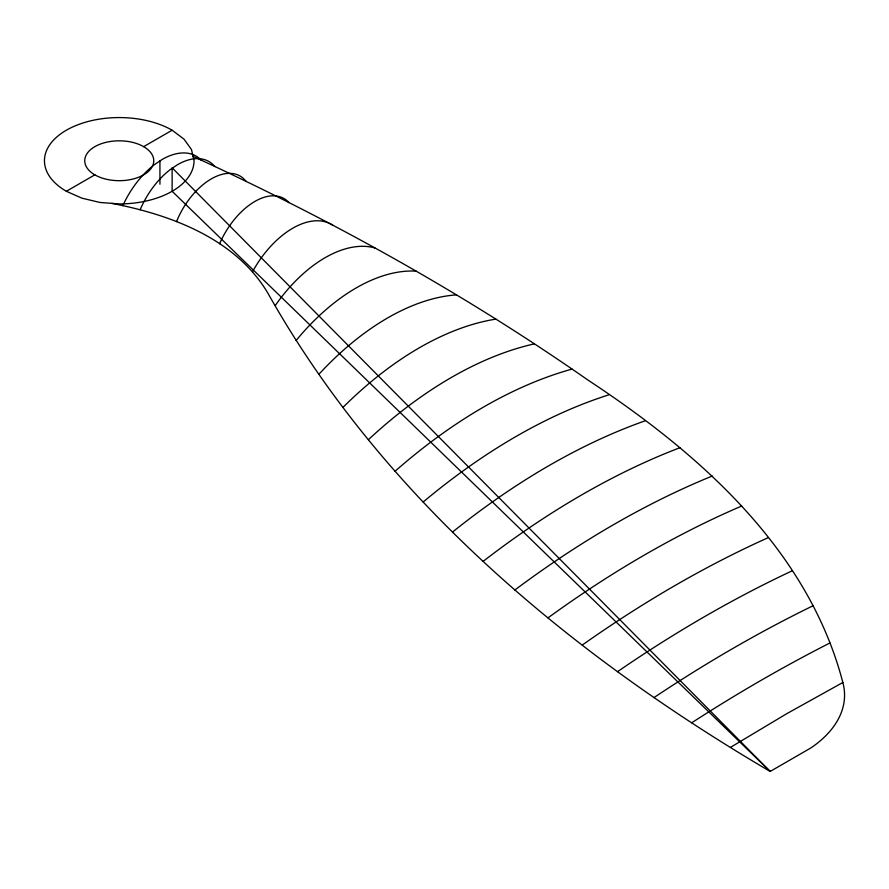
<?xml version="1.0" encoding="UTF-8"?>
<svg xmlns="http://www.w3.org/2000/svg" width="889" height="889" viewBox="0 0 889 889"><rect width="100%" height="100%" fill="white"/><g stroke="black" fill="none" stroke-linecap="round" stroke-linejoin="round"><path stroke-width="1.33" d="M201.403 160.287A68.009 39.26 -60 0 0 162.131 159.475L154.508 164.576A68.009 39.26 -60 0 0 122.86 205.637M730.502 747.36L786.676 713.734L842.85 682.496C808.034 549.058 698.998 453.223 588.062 380.136C463.769 293.37 330.719 219.605 193.046 156.375M66.353 191.279L81.844 198.147L99.89 202.459L119.248 203.925A74.798 43.183 0 0 0 194.035 160.742L191.491 149.574L184.023 139.151L172.133 130.216A74.798 43.183 0 0 0 66.353 130.216A74.798 43.183 0 0 0 66.353 191.279L94.834 174.844A34.515 19.936 0 0 0 152.586 165.91A34.515 19.936 0 0 0 110.314 141.495A34.515 19.936 0 0 0 94.834 174.844M143.651 146.652L172.133 130.216M111.681 203.359C171.133 214.782 236.041 238.841 268.2 293.714C383.548 498.573 569.749 653.748 770.174 771.441L810.857 747.949A140.962 81.388 0 0 0 842.85 682.496M159.931 160.742L159.931 184.234M176.511 221.639A57.529 33.215 -60 0 1 246.12 181.445M219.572 243.753A60.185 34.182 -60.5 0 1 288.969 202.625M252.554 271.69A77.454 44.717 -60 0 1 332.908 225.295M275.234 305.572A118.181 68.231 -60 0 1 374.991 247.975M296.137 340.476A175.511 101.335 -60 0 1 416.208 271.156M318.84 374.347A241.952 139.695 -60 0 1 456.502 294.87M342.987 407.373A317.284 183.178 -60 0 1 495.873 319.118M368.402 439.677A401.75 231.951 -60 0 1 534.367 343.865M395.005 471.292A495.54 286.102 -60 0 1 571.994 369.113M423.164 502.018A596.875 344.61 -60 0 1 608.732 394.883M452.645 531.966A712.411 411.318 -60 0 1 645.281 420.764M483.205 561.303A835.427 482.338 -60 0 1 680.096 447.634M514.809 590.029A958.831 553.58 -60 0 1 712.278 476.026M548.024 617.833A1074.757 620.511 -60 0 1 741.715 506.008M582.284 645.036A1189.871 686.975 -60 0 1 768.407 537.567M617.511 671.673A1309.419 755.994 -60 0 1 792.232 570.794M653.982 697.587A1444.581 834.038 -60 0 1 812.968 605.798M691.775 722.746A1635.038 943.996 -60 0 1 829.915 642.991M214.894 166.587A62.919 36.327 -60 0 0 177.533 164.676L170.166 169.632A62.919 36.327 -60 0 0 140.162 209.737M770.174 771.441L172.133 191.279L172.133 167.788L770.174 771.441"/></g></svg>
